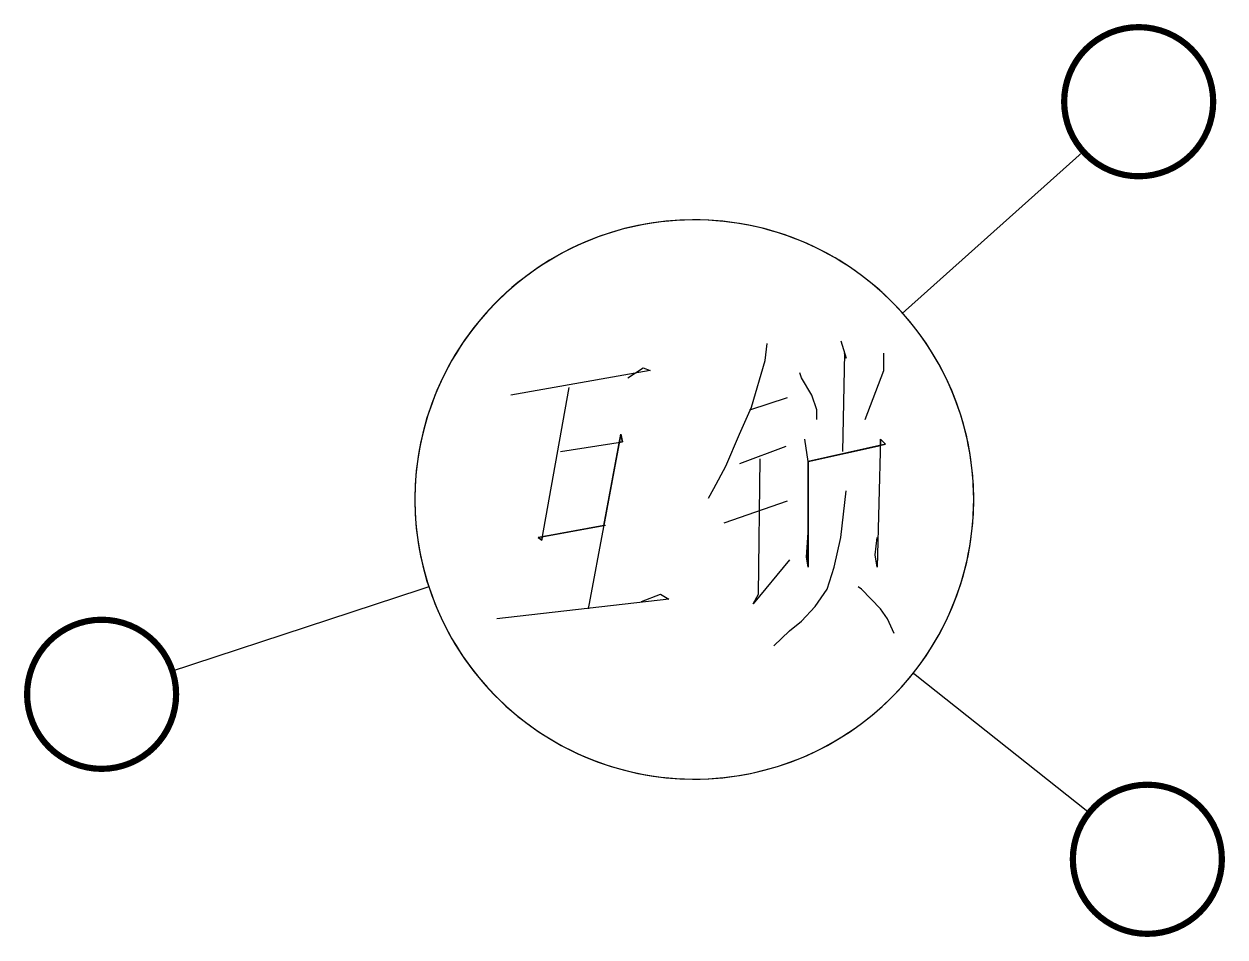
# Model space of a CAD drawing. Extents: x -8.6 to 6.8, y -5.6 to 6.1.
import ezdxf

# ---------------------------------------------------------------- set-up
doc = ezdxf.new("R2010")
doc.units = 0
doc.header["$LTSCALE"] = 1000
doc.header["$MEASUREMENT"] = 0
doc.layers.add('TJ(电气专业D)', color=142, linetype='Continuous')

# ---------------------------------------------------------------- blocks, each defined once
blk = doc.blocks.new('A$Cb1f49c6a')
at = {"color": 142, "linetype": 'Continuous', "const_width": 8}
blk.add_lwpolyline([(96, 0, 1), (-96, 0, 1)], format="xyb", close=True, dxfattribs=at)
blk = doc.blocks.new('A$C0664bbbd1')
at = {"layer": 'TJ(电气专业D)'}
for p in [(572.5, 512.1), (-763.6, -250.8), (583.7, -463.2)]:
    blk.add_line(p, (0, 0), dxfattribs=at)
for p in [(572.5, 512.1), (-763.6, -250.8), (583.7, -463.2)]:
    blk.add_blockref('A$Cb1f49c6a', p, dxfattribs=at)
for points in [[(668.5, 512.1), (668.5, 514.8), (668.4, 517.5), (668.2, 520.2), (667.9, 522.9), (667.6, 525.6), (667.2, 528.2), (666.7, 530.9), (666.1, 533.5), (665.5, 536.2), (664.7, 538.8), (664, 541.4), (663.1, 543.9), (662.2, 546.5), (661.2, 549), (660.1, 551.5), (658.9, 553.9), (657.7, 556.3), (656.4, 558.7), (655.1, 561.1), (653.7, 563.4), (652.2, 565.6), (650.7, 567.9), (649.1, 570), (647.4, 572.2), (645.7, 574.3), (643.9, 576.3), (642.1, 578.3), (640.2, 580.2), (638.2, 582.1), (636.2, 583.9), (634.2, 585.7), (632.1, 587.4), (629.9, 589), (627.7, 590.6), (625.5, 592.1), (623.2, 593.6), (620.9, 595), (618.6, 596.3), (616.2, 597.6), (613.7, 598.8), (611.3, 599.9), (608.8, 601), (606.3, 602), (603.7, 602.9), (601.2, 603.7), (598.6, 604.5), (596, 605.2), (593.3, 605.8), (590.7, 606.4), (588, 606.8), (585.3, 607.2), (582.7, 607.6), (580, 607.8), (577.3, 608), (574.6, 608.1), (571.9, 608.1), (569.1, 608), (566.4, 607.9), (563.7, 607.7), (561.1, 607.4), (558.4, 607), (555.7, 606.6), (553.1, 606.1), (550.4, 605.5), (547.8, 604.8), (545.2, 604.1), (542.6, 603.3), (540, 602.4), (537.5, 601.5), (535, 600.5), (532.5, 599.4), (530.1, 598.2), (527.7, 597), (525.3, 595.7), (523, 594.3), (520.7, 592.9), (518.4, 591.4), (516.2, 589.8), (514, 588.2), (511.9, 586.5), (509.8, 584.8), (507.8, 583), (505.9, 581.2), (503.9, 579.2), (502.1, 577.3), (500.3, 575.3), (498.5, 573.2), (496.8, 571.1), (495.2, 569), (493.6, 566.8), (492.1, 564.5), (490.7, 562.2), (489.3, 559.9), (488, 557.5), (486.7, 555.1), (485.5, 552.7), (484.4, 550.2), (483.4, 547.7), (482.4, 545.2), (481.5, 542.7), (480.7, 540.1), (479.9, 537.5), (479.3, 534.9), (478.7, 532.2), (478.1, 529.6), (477.7, 526.9), (477.3, 524.2), (477, 521.5), (476.8, 518.8), (476.6, 516.1), (476.5, 513.4), (476.5, 510.7), (476.6, 508), (476.8, 505.3), (477, 502.6), (477.3, 499.9), (477.7, 497.3), (478.1, 494.6), (478.7, 492), (479.3, 489.3), (479.9, 486.7), (480.7, 484.1), (481.5, 481.5), (482.4, 479), (483.4, 476.4), (484.4, 473.9), (485.5, 471.5), (486.7, 469), (488, 466.6), (489.3, 464.3), (490.7, 462), (492.1, 459.7), (493.6, 457.4), (495.2, 455.2), (496.8, 453.1), (498.5, 451), (500.3, 448.9), (502.1, 446.9), (503.9, 444.9), (505.9, 443), (507.8, 441.2), (509.8, 439.4), (511.9, 437.6), (514, 436), (516.2, 434.3), (518.4, 432.8), (520.7, 431.3), (523, 429.9), (525.3, 428.5), (527.7, 427.2), (530.1, 426), (532.5, 424.8), (535, 423.7), (537.5, 422.7), (540, 421.7), (542.6, 420.9), (545.2, 420.1), (547.8, 419.3), (550.4, 418.7), (553.1, 418.1), (555.7, 417.6), (558.4, 417.1), (561.1, 416.8), (563.7, 416.5), (566.4, 416.3), (569.1, 416.1), (571.9, 416.1), (574.6, 416.1), (577.3, 416.2), (580, 416.4), (582.7, 416.6), (585.3, 416.9), (588, 417.3), (590.7, 417.8), (593.3, 418.4), (596, 419), (598.6, 419.7), (601.2, 420.5), (603.7, 421.3), (606.3, 422.2), (608.8, 423.2), (611.3, 424.3), (613.7, 425.4), (616.2, 426.6), (618.6, 427.8), (620.9, 429.2), (623.2, 430.6), (625.5, 432), (627.7, 433.6), (629.9, 435.1), (632.1, 436.8), (634.2, 438.5), (636.2, 440.3), (638.2, 442.1), (640.2, 444), (642.1, 445.9), (643.9, 447.9), (645.7, 449.9), (647.4, 452), (649.1, 454.1), (650.7, 456.3), (652.2, 458.5), (653.7, 460.8), (655.1, 463.1), (656.4, 465.5), (657.7, 467.8), (658.9, 470.3), (660.1, 472.7), (661.2, 475.2), (662.2, 477.7), (663.1, 480.2), (664, 482.8), (664.7, 485.4), (665.5, 488), (666.1, 490.6), (666.7, 493.3), (667.2, 495.9), (667.6, 498.6), (667.9, 501.3), (668.2, 504), (668.4, 506.7), (668.5, 509.4)], [(360, 0), (359.9, 10.1), (359.4, 20.3), (358.7, 30.4), (357.7, 40.5), (356.4, 50.5), (354.9, 60.6), (353, 70.5), (350.9, 80.5), (348.5, 90.3), (345.8, 100.1), (342.8, 109.8), (339.6, 119.4), (336.1, 128.9), (332.4, 138.4), (328.3, 147.7), (324, 156.9), (319.5, 165.9), (314.7, 174.9), (309.6, 183.6), (304.3, 192.3), (298.8, 200.8), (293, 209.1), (287, 217.3), (280.8, 225.3), (274.3, 233.1), (267.6, 240.8), (260.8, 248.2), (253.7, 255.5), (246.4, 262.5), (238.9, 269.3), (231.2, 276), (223.3, 282.4), (215.3, 288.5), (207.1, 294.5), (198.7, 300.2), (190.1, 305.7), (181.5, 310.9), (172.6, 315.9), (163.7, 320.6), (154.6, 325.1), (145.3, 329.4), (136, 333.3), (126.6, 337), (117, 340.5), (107.4, 343.6), (97.7, 346.5), (87.9, 349.1), (78, 351.5), (68.1, 353.5), (58.1, 355.3), (48, 356.8), (38, 358), (27.9, 358.9), (17.7, 359.6), (7.6, 359.9), (-2.5, 360), (-12.7, 359.8), (-22.8, 359.3), (-32.9, 358.5), (-43, 357.4), (-53.1, 356.1), (-63.1, 354.4), (-73, 352.5), (-82.9, 350.3), (-92.8, 347.8), (-102.5, 345.1), (-112.2, 342.1), (-121.8, 338.8), (-131.3, 335.2), (-140.7, 331.4), (-150, 327.3), (-159.1, 322.9), (-168.2, 318.3), (-177.1, 313.4), (-185.8, 308.3), (-194.4, 303), (-202.9, 297.4), (-211.2, 291.5), (-219.3, 285.5), (-227.3, 279.2), (-235.1, 272.7), (-242.6, 265.9), (-250, 259), (-257.2, 251.9), (-264.2, 244.5), (-271, 237), (-277.6, 229.2), (-283.9, 221.3), (-290, 213.2), (-295.9, 205), (-301.6, 196.6), (-307, 188), (-312.2, 179.3), (-317.1, 170.4), (-321.8, 161.4), (-326.2, 152.3), (-330.4, 143), (-334.3, 133.7), (-337.9, 124.2), (-341.3, 114.6), (-344.4, 105), (-347.2, 95.2), (-349.7, 85.4), (-352, 75.5), (-354, 65.6), (-355.7, 55.6), (-357.1, 45.5), (-358.3, 35.4), (-359.1, 25.3), (-359.7, 15.2), (-360, 5.1), (-360, -5.1), (-359.7, -15.2), (-359.1, -25.3), (-358.3, -35.4), (-357.1, -45.5), (-355.7, -55.6), (-354, -65.6), (-352, -75.5), (-349.7, -85.4), (-347.2, -95.2), (-344.4, -105), (-341.3, -114.6), (-337.9, -124.2), (-334.3, -133.7), (-330.4, -143), (-326.2, -152.3), (-321.8, -161.4), (-317.1, -170.4), (-312.2, -179.3), (-307, -188), (-301.6, -196.6), (-295.9, -205), (-290, -213.2), (-283.9, -221.3), (-277.6, -229.2), (-271, -237), (-264.2, -244.5), (-257.2, -251.9), (-250, -259), (-242.6, -265.9), (-235.1, -272.7), (-227.3, -279.2), (-219.3, -285.5), (-211.2, -291.5), (-202.9, -297.4), (-194.4, -303), (-185.8, -308.3), (-177.1, -313.4), (-168.2, -318.3), (-159.1, -322.9), (-150, -327.3), (-140.7, -331.4), (-131.3, -335.2), (-121.8, -338.8), (-112.2, -342.1), (-102.5, -345.1), (-92.8, -347.8), (-82.9, -350.3), (-73, -352.5), (-63.1, -354.4), (-53.1, -356.1), (-43, -357.4), (-32.9, -358.5), (-22.8, -359.3), (-12.7, -359.8), (-2.5, -360), (7.6, -359.9), (17.7, -359.6), (27.9, -358.9), (38, -358), (48, -356.8), (58.1, -355.3), (68.1, -353.5), (78, -351.5), (87.9, -349.1), (97.7, -346.5), (107.4, -343.6), (117, -340.5), (126.6, -337), (136, -333.3), (145.3, -329.4), (154.6, -325.1), (163.7, -320.6), (172.6, -315.9), (181.5, -310.9), (190.1, -305.7), (198.7, -300.2), (207.1, -294.5), (215.3, -288.5), (223.3, -282.4), (231.2, -276), (238.9, -269.3), (246.4, -262.5), (253.7, -255.5), (260.8, -248.2), (267.6, -240.8), (274.3, -233.1), (280.8, -225.3), (287, -217.3), (293, -209.1), (298.8, -200.8), (304.3, -192.3), (309.6, -183.6), (314.7, -174.9), (319.5, -165.9), (324, -156.9), (328.3, -147.7), (332.4, -138.4), (336.1, -128.9), (339.6, -119.4), (342.8, -109.8), (345.8, -100.1), (348.5, -90.3), (350.9, -80.5), (353, -70.5), (354.9, -60.6), (356.4, -50.5), (357.7, -40.5), (358.7, -30.4), (359.4, -20.3), (359.9, -10.1)], [(-667.6, -250.8), (-667.6, -248.1), (-667.7, -245.4), (-667.9, -242.7), (-668.2, -240), (-668.5, -237.3), (-668.9, -234.6), (-669.4, -232), (-670, -229.3), (-670.6, -226.7), (-671.3, -224.1), (-672.1, -221.5), (-673, -218.9), (-673.9, -216.4), (-674.9, -213.9), (-676, -211.4), (-677.1, -208.9), (-678.4, -206.5), (-679.6, -204.1), (-681, -201.8), (-682.4, -199.5), (-683.9, -197.2), (-685.4, -195), (-687, -192.8), (-688.7, -190.7), (-690.4, -188.6), (-692.2, -186.6), (-694, -184.6), (-695.9, -182.6), (-697.9, -180.8), (-699.9, -178.9), (-701.9, -177.2), (-704, -175.5), (-706.1, -173.8), (-708.3, -172.2), (-710.6, -170.7), (-712.8, -169.3), (-715.2, -167.9), (-717.5, -166.5), (-719.9, -165.3), (-722.3, -164.1), (-724.8, -162.9), (-727.3, -161.9), (-729.8, -160.9), (-732.3, -160), (-734.9, -159.1), (-737.5, -158.4), (-740.1, -157.7), (-742.8, -157), (-745.4, -156.5), (-748.1, -156), (-750.7, -155.6), (-753.4, -155.3), (-756.1, -155.1), (-758.8, -154.9), (-761.5, -154.8), (-764.2, -154.8), (-766.9, -154.8), (-769.6, -155), (-772.3, -155.2), (-775, -155.5), (-777.7, -155.8), (-780.4, -156.3), (-783, -156.8), (-785.7, -157.4), (-788.3, -158), (-790.9, -158.7), (-793.5, -159.6), (-796, -160.4), (-798.6, -161.4), (-801.1, -162.4), (-803.5, -163.5), (-806, -164.7), (-808.4, -165.9), (-810.8, -167.2), (-813.1, -168.5), (-815.4, -170), (-817.7, -171.5), (-819.9, -173), (-822, -174.6), (-824.2, -176.3), (-826.2, -178.1), (-828.3, -179.9), (-830.2, -181.7), (-832.1, -183.6), (-834, -185.6), (-835.8, -187.6), (-837.6, -189.6), (-839.3, -191.7), (-840.9, -193.9), (-842.5, -196.1), (-844, -198.4), (-845.4, -200.6), (-846.8, -203), (-848.1, -205.3), (-849.4, -207.7), (-850.5, -210.2), (-851.7, -212.6), (-852.7, -215.1), (-853.7, -217.7), (-854.6, -220.2), (-855.4, -222.8), (-856.1, -225.4), (-856.8, -228), (-857.4, -230.6), (-857.9, -233.3), (-858.4, -236), (-858.8, -238.6), (-859.1, -241.3), (-859.3, -244), (-859.5, -246.7), (-859.5, -249.4), (-859.5, -252.1), (-859.5, -254.8), (-859.3, -257.5), (-859.1, -260.2), (-858.8, -262.9), (-858.4, -265.6), (-857.9, -268.3), (-857.4, -270.9), (-856.8, -273.5), (-856.1, -276.2), (-855.4, -278.8), (-854.6, -281.3), (-853.7, -283.9), (-852.7, -286.4), (-851.7, -288.9), (-850.5, -291.4), (-849.4, -293.8), (-848.1, -296.2), (-846.8, -298.6), (-845.4, -300.9), (-844, -303.2), (-842.5, -305.4), (-840.9, -307.6), (-839.3, -309.8), (-837.6, -311.9), (-835.8, -314), (-834, -316), (-832.1, -317.9), (-830.2, -319.8), (-828.3, -321.7), (-826.2, -323.5), (-824.2, -325.2), (-822, -326.9), (-819.9, -328.5), (-817.7, -330.1), (-815.4, -331.6), (-813.1, -333), (-810.8, -334.4), (-808.4, -335.7), (-806, -336.9), (-803.5, -338), (-801.1, -339.1), (-798.6, -340.2), (-796, -341.1), (-793.5, -342), (-790.9, -342.8), (-788.3, -343.5), (-785.7, -344.2), (-783, -344.8), (-780.4, -345.3), (-777.7, -345.7), (-775, -346.1), (-772.3, -346.4), (-769.6, -346.6), (-766.9, -346.7), (-764.2, -346.8), (-761.5, -346.7), (-758.8, -346.7), (-756.1, -346.5), (-753.4, -346.2), (-750.7, -345.9), (-748.1, -345.5), (-745.4, -345), (-742.8, -344.5), (-740.1, -343.9), (-737.5, -343.2), (-734.9, -342.4), (-732.3, -341.6), (-729.8, -340.6), (-727.3, -339.7), (-724.8, -338.6), (-722.3, -337.5), (-719.9, -336.3), (-717.5, -335), (-715.2, -333.7), (-712.8, -332.3), (-710.6, -330.8), (-708.3, -329.3), (-706.1, -327.7), (-704, -326.1), (-701.9, -324.4), (-699.9, -322.6), (-697.9, -320.8), (-695.9, -318.9), (-694, -317), (-692.2, -315), (-690.4, -312.9), (-688.7, -310.9), (-687, -308.7), (-685.4, -306.5), (-683.9, -304.3), (-682.4, -302), (-681, -299.7), (-679.6, -297.4), (-678.4, -295), (-677.1, -292.6), (-676, -290.1), (-674.9, -287.7), (-673.9, -285.2), (-673, -282.6), (-672.1, -280), (-671.3, -277.5), (-670.6, -274.9), (-670, -272.2), (-669.4, -269.6), (-668.9, -266.9), (-668.5, -264.2), (-668.2, -261.6), (-667.9, -258.9), (-667.7, -256.2), (-667.6, -253.5)], [(679.7, -463.2), (679.7, -460.5), (679.5, -457.8), (679.4, -455.1), (679.1, -452.4), (678.7, -449.7), (678.3, -447.1), (677.8, -444.4), (677.3, -441.8), (676.6, -439.1), (675.9, -436.5), (675.1, -433.9), (674.3, -431.4), (673.3, -428.8), (672.3, -426.3), (671.2, -423.8), (670.1, -421.4), (668.9, -419), (667.6, -416.6), (666.3, -414.2), (664.9, -411.9), (663.4, -409.7), (661.8, -407.4), (660.2, -405.3), (658.6, -403.1), (656.8, -401), (655.1, -399), (653.2, -397), (651.3, -395.1), (649.4, -393.2), (647.4, -391.4), (645.3, -389.6), (643.2, -387.9), (641.1, -386.3), (638.9, -384.7), (636.7, -383.2), (634.4, -381.7), (632.1, -380.3), (629.7, -379), (627.3, -377.7), (624.9, -376.5), (622.5, -375.4), (620, -374.3), (617.4, -373.3), (614.9, -372.4), (612.3, -371.6), (609.7, -370.8), (607.1, -370.1), (604.5, -369.5), (601.8, -368.9), (599.2, -368.5), (596.5, -368.1), (593.8, -367.7), (591.1, -367.5), (588.4, -367.3), (585.7, -367.2), (583, -367.2), (580.3, -367.3), (577.6, -367.4), (574.9, -367.6), (572.2, -367.9), (569.5, -368.3), (566.9, -368.7), (564.2, -369.2), (561.6, -369.8), (559, -370.5), (556.4, -371.2), (553.8, -372), (551.2, -372.9), (548.7, -373.8), (546.2, -374.8), (543.7, -375.9), (541.3, -377.1), (538.9, -378.3), (536.5, -379.6), (534.1, -381), (531.8, -382.4), (529.6, -383.9), (527.4, -385.5), (525.2, -387.1), (523.1, -388.8), (521, -390.5), (519, -392.3), (517, -394.1), (515.1, -396.1), (513.2, -398), (511.4, -400), (509.7, -402.1), (508, -404.2), (506.3, -406.3), (504.8, -408.5), (503.3, -410.8), (501.8, -413.1), (500.4, -415.4), (499.1, -417.8), (497.9, -420.2), (496.7, -422.6), (495.6, -425.1), (494.6, -427.6), (493.6, -430.1), (492.7, -432.6), (491.9, -435.2), (491.1, -437.8), (490.4, -440.4), (489.8, -443.1), (489.3, -445.7), (488.8, -448.4), (488.5, -451.1), (488.2, -453.8), (487.9, -456.5), (487.8, -459.2), (487.7, -461.9), (487.7, -464.6), (487.8, -467.3), (487.9, -470), (488.2, -472.7), (488.5, -475.4), (488.8, -478), (489.3, -480.7), (489.8, -483.3), (490.4, -486), (491.1, -488.6), (491.9, -491.2), (492.7, -493.8), (493.6, -496.3), (494.6, -498.9), (495.6, -501.4), (496.7, -503.8), (497.9, -506.3), (499.1, -508.7), (500.4, -511), (501.8, -513.3), (503.3, -515.6), (504.8, -517.9), (506.3, -520.1), (508, -522.2), (509.7, -524.3), (511.4, -526.4), (513.2, -528.4), (515.1, -530.4), (517, -532.3), (519, -534.1), (521, -535.9), (523.1, -537.7), (525.2, -539.3), (527.4, -541), (529.6, -542.5), (531.8, -544), (534.1, -545.4), (536.5, -546.8), (538.9, -548.1), (541.3, -549.3), (543.7, -550.5), (546.2, -551.6), (548.7, -552.6), (551.2, -553.6), (553.8, -554.4), (556.4, -555.2), (559, -556), (561.6, -556.6), (564.2, -557.2), (566.9, -557.7), (569.5, -558.2), (572.2, -558.5), (574.9, -558.8), (577.6, -559), (580.3, -559.2), (583, -559.2), (585.7, -559.2), (588.4, -559.1), (591.1, -558.9), (593.8, -558.7), (596.5, -558.4), (599.2, -558), (601.8, -557.5), (604.5, -556.9), (607.1, -556.3), (609.7, -555.6), (612.3, -554.8), (614.9, -554), (617.4, -553.1), (620, -552.1), (622.5, -551), (624.9, -549.9), (627.3, -548.7), (629.7, -547.5), (632.1, -546.1), (634.4, -544.7), (636.7, -543.3), (638.9, -541.7), (641.1, -540.2), (643.2, -538.5), (645.3, -536.8), (647.4, -535), (649.4, -533.2), (651.3, -531.3), (653.2, -529.4), (655.1, -527.4), (656.8, -525.4), (658.6, -523.3), (660.2, -521.2), (661.8, -519), (663.4, -516.8), (664.9, -514.5), (666.3, -512.2), (667.6, -509.8), (668.9, -507.5), (670.1, -505), (671.2, -502.6), (672.3, -500.1), (673.3, -497.6), (674.3, -495.1), (675.1, -492.5), (675.9, -489.9), (676.6, -487.3), (677.3, -484.7), (677.8, -482), (678.3, -479.4), (678.7, -476.7), (679.1, -474), (679.4, -471.3), (679.5, -468.6), (679.7, -465.9)]]:
    blk.add_wipeout(points).dxf.layer = 'TJ(电气专业D)'
for p, q in [((146.8, -42.7), (146.8, -30.1)), ((146.8, -30.1), (146.8, -87.1)), ((-201.1, -49.1), (-116.7, -33.6)), ((-116.7, -33.6), (-195.9, -48.1)), ((144.6, -74.4), (146.8, -42.7)), ((-196.6, -52.2), (-201.1, -49.1)), ((-195.9, -48.1), (-196.6, -52.2)), ((146.8, -87.1), (144.6, -74.4))]:
    blk.add_line(p, q)
at = {"color": 142}
for p, q in [((146.8, -87.1), (146.8, -30.1)), ((-114.6, -33.3), (-201.1, -49.1)), ((146.8, -42.7), (144.6, -74.4)), ((-201.1, -49.1), (-196.6, -52.2)), ((180.1, -87.1), (188.9, -49.1)), ((233.2, -71.2), (235.5, -49.1)), ((144.6, -74.4), (146.8, -87.1)), ((235.5, -87.1), (233.2, -71.2)), ((122.5, -77.5), (75.9, -134.5)), ((171.2, -115.5), (180.1, -87.1)), ((-68.1, -131.4), (-43.7, -121.9)), ((-43.7, -121.9), (-32.7, -128.2)), ((75.9, -134.5), (82.6, -121.9)), ((155.7, -137.7), (171.2, -115.5)), ((215.5, -115.5), (211.1, -112.4)), ((239.9, -140.9), (215.5, -115.5)), ((-32.7, -128.2), (-254.2, -153.5)), ((138, -156.7), (155.7, -137.7)), ((248.8, -153.5), (239.9, -140.9)), ((257.6, -172.5), (248.8, -153.5)), ((102.5, -188.3), (122.5, -169.3)), ((122.5, -169.3), (138, -156.7))]:
    blk.add_line(p, q, dxfattribs=at)
at = {"layer": 'TJ(电气专业D)'}
for p, q in [((-359.7, -15.2), (-359.1, -25.3)), ((359.4, -20.3), (359.9, -10.1)), ((-359.1, -25.3), (-358.3, -35.4)), ((357.7, -40.5), (358.7, -30.4)), ((358.7, -30.4), (359.4, -20.3)), ((-358.3, -35.4), (-357.1, -45.5)), ((-357.1, -45.5), (-355.7, -55.6)), ((356.4, -50.5), (357.7, -40.5)), ((-355.7, -55.6), (-354, -65.6)), ((353, -70.5), (354.9, -60.6)), ((354.9, -60.6), (356.4, -50.5)), ((-354, -65.6), (-352, -75.5)), ((-352, -75.5), (-349.7, -85.4)), ((350.9, -80.5), (353, -70.5)), ((-349.7, -85.4), (-347.2, -95.2)), ((345.8, -100.1), (348.5, -90.3)), ((348.5, -90.3), (350.9, -80.5)), ((-347.2, -95.2), (-344.4, -105)), ((-344.4, -105), (-341.3, -114.6)), ((342.8, -109.8), (345.8, -100.1)), ((-341.3, -114.6), (-337.9, -124.2)), ((336.1, -128.9), (339.6, -119.4)), ((339.6, -119.4), (342.8, -109.8)), ((-337.9, -124.2), (-334.3, -133.7)), ((-334.3, -133.7), (-330.4, -143)), ((328.3, -147.7), (332.4, -138.4)), ((332.4, -138.4), (336.1, -128.9)), ((-330.4, -143), (-326.2, -152.3)), ((-326.2, -152.3), (-321.8, -161.4)), ((324, -156.9), (328.3, -147.7)), ((-321.8, -161.4), (-317.1, -170.4)), ((314.7, -174.9), (319.5, -165.9)), ((319.5, -165.9), (324, -156.9)), ((-317.1, -170.4), (-312.2, -179.3)), ((-312.2, -179.3), (-307, -188)), ((304.3, -192.3), (309.6, -183.6)), ((309.6, -183.6), (314.7, -174.9)), ((-307, -188), (-301.6, -196.6)), ((-301.6, -196.6), (-295.9, -205)), ((293, -209.1), (298.8, -200.8)), ((298.8, -200.8), (304.3, -192.3)), ((-295.9, -205), (-290, -213.2)), ((-290, -213.2), (-283.9, -221.3)), ((287, -217.3), (293, -209.1)), ((-283.9, -221.3), (-277.6, -229.2)), ((-277.6, -229.2), (-271, -237)), ((274.3, -233.1), (280.8, -225.3)), ((280.8, -225.3), (287, -217.3)), ((-271, -237), (-264.2, -244.5)), ((-264.2, -244.5), (-257.2, -251.9)), ((260.8, -248.2), (267.6, -240.8)), ((267.6, -240.8), (274.3, -233.1)), ((-257.2, -251.9), (-250, -259)), ((-250, -259), (-242.6, -265.9)), ((238.9, -269.3), (246.4, -262.5)), ((246.4, -262.5), (253.7, -255.5)), ((253.7, -255.5), (260.8, -248.2)), ((-242.6, -265.9), (-235.1, -272.7)), ((-235.1, -272.7), (-227.3, -279.2)), ((223.3, -282.4), (231.2, -276)), ((231.2, -276), (238.9, -269.3)), ((-227.3, -279.2), (-219.3, -285.5)), ((-219.3, -285.5), (-211.2, -291.5)), ((-211.2, -291.5), (-202.9, -297.4)), ((207.1, -294.5), (215.3, -288.5)), ((215.3, -288.5), (223.3, -282.4)), ((-202.9, -297.4), (-194.4, -303)), ((-194.4, -303), (-185.8, -308.3)), ((-185.8, -308.3), (-177.1, -313.4)), ((181.5, -310.9), (190.1, -305.7)), ((190.1, -305.7), (198.7, -300.2)), ((198.7, -300.2), (207.1, -294.5)), ((-177.1, -313.4), (-168.2, -318.3)), ((-168.2, -318.3), (-159.1, -322.9)), ((-159.1, -322.9), (-150, -327.3)), ((154.6, -325.1), (163.7, -320.6)), ((163.7, -320.6), (172.6, -315.9)), ((172.6, -315.9), (181.5, -310.9)), ((-150, -327.3), (-140.7, -331.4)), ((-140.7, -331.4), (-131.3, -335.2)), ((-131.3, -335.2), (-121.8, -338.8)), ((-121.8, -338.8), (-112.2, -342.1)), ((117, -340.5), (126.6, -337)), ((126.6, -337), (136, -333.3)), ((136, -333.3), (145.3, -329.4)), ((145.3, -329.4), (154.6, -325.1)), ((-112.2, -342.1), (-102.5, -345.1)), ((-102.5, -345.1), (-92.8, -347.8)), ((-92.8, -347.8), (-82.9, -350.3)), ((-82.9, -350.3), (-73, -352.5)), ((-73, -352.5), (-63.1, -354.4)), ((-63.1, -354.4), (-53.1, -356.1)), ((48, -356.8), (58.1, -355.3)), ((58.1, -355.3), (68.1, -353.5)), ((68.1, -353.5), (78, -351.5)), ((78, -351.5), (87.9, -349.1)), ((87.9, -349.1), (97.7, -346.5)), ((97.7, -346.5), (107.4, -343.6)), ((107.4, -343.6), (117, -340.5)), ((-53.1, -356.1), (-43, -357.4)), ((-43, -357.4), (-32.9, -358.5)), ((-32.9, -358.5), (-22.8, -359.3)), ((-22.8, -359.3), (-12.7, -359.8)), ((-12.7, -359.8), (-2.5, -360)), ((-2.5, -360), (7.6, -359.9)), ((7.6, -359.9), (17.7, -359.6)), ((17.7, -359.6), (27.9, -358.9)), ((27.9, -358.9), (38, -358)), ((38, -358), (48, -356.8))]:
    blk.add_line(p, q, dxfattribs=at)
at = {"layer": 'TJ(电气专业D)', "color": 142}
for p, q in [((146.8, -87.1), (146.8, -30.1)), ((-114.6, -33.3), (-201.1, -49.1)), ((146.8, -42.7), (144.6, -74.4)), ((-201.1, -49.1), (-196.6, -52.2)), ((180.1, -87.1), (188.9, -49.1)), ((233.2, -71.2), (235.5, -49.1)), ((144.6, -74.4), (146.8, -87.1)), ((235.5, -87.1), (233.2, -71.2)), ((122.5, -77.5), (75.9, -134.5)), ((171.2, -115.5), (180.1, -87.1)), ((-68.1, -131.4), (-43.7, -121.9)), ((-43.7, -121.9), (-32.7, -128.2)), ((75.9, -134.5), (82.6, -121.9)), ((155.7, -137.7), (171.2, -115.5)), ((215.5, -115.5), (211.1, -112.4)), ((239.9, -140.9), (215.5, -115.5)), ((-32.7, -128.2), (-254.2, -153.5)), ((138, -156.7), (155.7, -137.7)), ((248.8, -153.5), (239.9, -140.9)), ((257.6, -172.5), (248.8, -153.5)), ((102.5, -188.3), (122.5, -169.3)), ((122.5, -169.3), (138, -156.7))]:
    blk.add_line(p, q, dxfattribs=at)
at = {"layer": 'TJ(电气专业D)', "linetype": 'Continuous', "const_width": 8}
for points in [[(668.5, 512.1, 1), (476.5, 512.1, 1)], [(-667.6, -250.8, 1), (-859.6, -250.8, 1)], [(679.7, -463.2, 1), (487.7, -463.2, 1)]]:
    blk.add_lwpolyline(points, format="xyb", close=True, dxfattribs=at)
blk.add_wipeout([(-360, 5.1), (-359.7, 15.2), (-359.1, 25.3), (-358.3, 35.4), (-357.1, 45.5), (-355.7, 55.6), (-354, 65.6), (-352, 75.5), (-349.7, 85.4), (-347.2, 95.2), (-344.4, 105), (-341.3, 114.6), (-337.9, 124.2), (-334.3, 133.7), (-330.4, 143), (-326.2, 152.3), (-321.8, 161.4), (-317.1, 170.4), (-312.2, 179.3), (-307, 188), (-301.6, 196.6), (-295.9, 205), (-290, 213.2), (-283.9, 221.3), (-277.6, 229.2), (-271, 237), (-264.2, 244.5), (-257.2, 251.9), (-250, 259), (-242.6, 265.9), (-235.1, 272.7), (-227.3, 279.2), (-219.3, 285.5), (-211.2, 291.5), (-202.9, 297.4), (-194.4, 303), (-185.8, 308.3), (-177.1, 313.4), (-168.2, 318.3), (-159.1, 322.9), (-150, 327.3), (-140.7, 331.4), (-131.3, 335.2), (-121.8, 338.8), (-112.2, 342.1), (-102.5, 345.1), (-92.8, 347.8), (-82.9, 350.3), (-73, 352.5), (-63.1, 354.4), (-53.1, 356.1), (-43, 357.4), (-32.9, 358.5), (-22.8, 359.3), (-12.7, 359.8), (-2.5, 360), (7.6, 359.9), (17.7, 359.6), (27.9, 358.9), (38, 358), (48, 356.8), (58.1, 355.3), (68.1, 353.5), (78, 351.5), (87.9, 349.1), (97.7, 346.5), (107.4, 343.6), (117, 340.5), (126.6, 337), (136, 333.3), (145.3, 329.4), (154.6, 325.1), (163.7, 320.6), (172.6, 315.9), (181.5, 310.9), (190.1, 305.7), (198.7, 300.2), (207.1, 294.5), (215.3, 288.5), (223.3, 282.4), (231.2, 276), (238.9, 269.3), (246.4, 262.5), (253.7, 255.5), (260.8, 248.2), (267.6, 240.8), (274.3, 233.1), (280.8, 225.3), (287, 217.3), (293, 209.1), (298.8, 200.8), (304.3, 192.3), (309.6, 183.6), (314.7, 174.9), (319.5, 165.9), (324, 156.9), (328.3, 147.7), (332.4, 138.4), (336.1, 128.9), (339.6, 119.4), (342.8, 109.8), (345.8, 100.1), (348.5, 90.3), (350.9, 80.5), (353, 70.5), (354.9, 60.6), (356.4, 50.5), (357.7, 40.5), (358.7, 30.4), (359.4, 20.3), (359.9, 10.1), (360, 0), (359.9, 8), (359.6, 16.1), (359.2, 24.1), (358.6, 32.1), (357.8, 40.1), (356.8, 48.1), (355.6, 56.1), (354.3, 64), (352.7, 71.9), (351.1, 79.8), (349.2, 87.6), (347.1, 95.4), (344.9, 103.1), (342.5, 110.8), (340, 118.4), (337.2, 126), (334.4, 133.5), (331.3, 140.9), (328.1, 148.3), (324.7, 155.5), (321.1, 162.8), (317.4, 169.9), (313.5, 176.9), (309.5, 183.9), (305.3, 190.8), (301, 197.5), (296.5, 204.2), (291.8, 210.8), (287.1, 217.2), (282.1, 223.6), (277.1, 229.9), (271.9, 236), (266.5, 242), (261.1, 247.9), (255.5, 253.7), (249.7, 259.3), (243.9, 264.8), (237.9, 270.2), (231.8, 275.4), (225.6, 280.6), (219.3, 285.5), (212.8, 290.3), (206.3, 295), (199.7, 299.6), (192.9, 304), (186.1, 308.2), (179.1, 312.3), (172.1, 316.2), (165, 320), (157.8, 323.6), (150.6, 327), (143.2, 330.3), (135.8, 333.4), (128.3, 336.4), (120.8, 339.1), (113.2, 341.7), (105.5, 344.2), (97.8, 346.5), (90, 348.6), (82.2, 350.5), (74.4, 352.2), (66.5, 353.8), (58.6, 355.2), (50.6, 356.4), (42.6, 357.5), (34.7, 358.3), (26.6, 359), (18.6, 359.5), (10.6, 359.8), (2.5, 360), (-5.5, 360), (-13.5, 359.7), (-21.6, 359.4), (-29.6, 358.8), (-37.6, 358), (-45.6, 357.1), (-53.6, 356), (-61.5, 354.7), (-69.4, 353.2), (-77.3, 351.6), (-85.1, 349.8), (-92.9, 347.8), (-100.7, 345.6), (-108.3, 343.3), (-116, 340.8), (-123.6, 338.1), (-131.1, 335.3), (-138.6, 332.3), (-145.9, 329.1), (-153.3, 325.8), (-160.5, 322.2), (-167.7, 318.6), (-174.7, 314.8), (-181.7, 310.8), (-188.6, 306.6), (-195.4, 302.3), (-202.1, 297.9), (-208.7, 293.3), (-215.2, 288.6), (-221.6, 283.7), (-227.9, 278.7), (-234.1, 273.5), (-240.1, 268.2), (-246, 262.8), (-251.9, 257.2), (-257.5, 251.5), (-263.1, 245.7), (-268.5, 239.8), (-273.8, 233.7), (-279, 227.6), (-284, 221.3), (-288.8, 214.9), (-293.6, 208.4), (-298.2, 201.8), (-302.6, 195), (-306.9, 188.2), (-311, 181.3), (-315, 174.3), (-318.8, 167.3), (-322.4, 160.1), (-325.9, 152.9), (-329.3, 145.5), (-332.4, 138.2), (-335.4, 130.7), (-338.3, 123.2), (-340.9, 115.6), (-343.4, 107.9), (-345.8, 100.2), (-347.9, 92.5), (-349.9, 84.7), (-351.7, 76.9), (-353.3, 69), (-354.8, 61.1), (-356.1, 53.1), (-357.2, 45.2), (-358.1, 37.2), (-358.8, 29.2), (-359.4, 21.1), (-359.8, 13.1)]).dxf.layer = 'TJ(电气专业D)'
at = {"color": 142}
for p, q in [((188.9, 204.2), (195.6, 182)), ((91.4, 178.8), (93.7, 201)), ((193.4, 188.3), (191.1, 61.7)), ((195.6, 182), (193.4, 188.3)), ((244.3, 166.2), (244.3, 188.3)), ((73.7, 118.7), (91.4, 178.8)), ((-57, 166.2), (-236.5, 134.5)), ((-85.8, 156.7), (-65.9, 169.3)), ((-65.9, 169.3), (-57, 166.2)), ((138, 156.7), (135.8, 163)), ((151.3, 134.5), (138, 156.7)), ((220, 102.9), (244.3, 166.2)), ((-196.6, -52.2), (-161.2, 144)), ((71.5, 115.5), (120.2, 131.3)), ((157.9, 115.5), (151.3, 134.5)), ((58.2, 83.9), (73.7, 118.7)), ((157.9, 102.9), (157.9, 115.5)), ((-94.7, 83.9), (-136.8, -140.9)), ((-92.5, 74.4), (-94.7, 83.9)), ((40.5, 42.7), (58.2, 83.9)), ((146.8, 49), (142.4, 77.5)), ((239.9, 77.5), (235.5, -87.1)), ((246.5, 71.2), (239.9, 77.5)), ((-172.2, 61.7), (-92.5, 74.4)), ((118, 68.1), (58.2, 45.9)), ((146.8, 49), (246.5, 71.2)), ((82.6, -121.9), (84.8, 52.2)), ((146.8, -30.1), (146.8, 49)), ((25, 14.2), (40.5, 42.7)), ((18.4, 1.6), (25, 14.2)), ((188.9, -49.1), (195.6, 11.1)), ((38.3, -30.1), (120.2, -1.6))]:
    blk.add_line(p, q, dxfattribs=at)
for p, q in [((-116.7, -33.6), (-94.7, 83.9)), ((-94.7, 83.9), (-92.5, 74.4)), ((239.7, 69.7), (239.9, 77.5)), ((239.9, 77.5), (246.5, 71.2)), ((-96.6, 73.7), (-116.7, -33.6)), ((-92.5, 74.4), (-96.6, 73.7)), ((246.5, 71.2), (146.8, 49)), ((146.8, 49), (239.7, 69.7)), ((146.8, -30.1), (146.8, 49)), ((146.8, 49), (146.8, -30.1))]:
    blk.add_line(p, q)
at = {"layer": 'TJ(电气专业D)'}
for p, q in [((-53.1, 356.1), (-63.1, 354.4)), ((-43, 357.4), (-53.1, 356.1)), ((-32.9, 358.5), (-43, 357.4)), ((-22.8, 359.3), (-32.9, 358.5)), ((-12.7, 359.8), (-22.8, 359.3)), ((-2.5, 360), (-12.7, 359.8)), ((7.6, 359.9), (-2.5, 360)), ((17.7, 359.6), (7.6, 359.9)), ((27.9, 358.9), (17.7, 359.6)), ((38, 358), (27.9, 358.9)), ((48, 356.8), (38, 358)), ((58.1, 355.3), (48, 356.8)), ((-112.2, 342.1), (-121.8, 338.8)), ((-102.5, 345.1), (-112.2, 342.1)), ((-92.8, 347.8), (-102.5, 345.1)), ((-82.9, 350.3), (-92.8, 347.8)), ((-73, 352.5), (-82.9, 350.3)), ((-63.1, 354.4), (-73, 352.5)), ((68.1, 353.5), (58.1, 355.3)), ((78, 351.5), (68.1, 353.5)), ((87.9, 349.1), (78, 351.5)), ((97.7, 346.5), (87.9, 349.1)), ((107.4, 343.6), (97.7, 346.5)), ((117, 340.5), (107.4, 343.6)), ((126.6, 337), (117, 340.5)), ((-150, 327.3), (-159.1, 322.9)), ((-140.7, 331.4), (-150, 327.3)), ((-131.3, 335.2), (-140.7, 331.4)), ((-121.8, 338.8), (-131.3, 335.2)), ((136, 333.3), (126.6, 337)), ((145.3, 329.4), (136, 333.3)), ((154.6, 325.1), (145.3, 329.4)), ((163.7, 320.6), (154.6, 325.1)), ((-177.1, 313.4), (-185.8, 308.3)), ((-168.2, 318.3), (-177.1, 313.4)), ((-159.1, 322.9), (-168.2, 318.3)), ((172.6, 315.9), (163.7, 320.6)), ((181.5, 310.9), (172.6, 315.9)), ((190.1, 305.7), (181.5, 310.9)), ((-202.9, 297.4), (-211.2, 291.5)), ((-194.4, 303), (-202.9, 297.4)), ((-185.8, 308.3), (-194.4, 303)), ((198.7, 300.2), (190.1, 305.7)), ((207.1, 294.5), (198.7, 300.2)), ((215.3, 288.5), (207.1, 294.5)), ((-227.3, 279.2), (-235.1, 272.7)), ((-219.3, 285.5), (-227.3, 279.2)), ((-211.2, 291.5), (-219.3, 285.5)), ((223.3, 282.4), (215.3, 288.5)), ((231.2, 276), (223.3, 282.4)), ((-242.6, 265.9), (-250, 259)), ((-235.1, 272.7), (-242.6, 265.9)), ((238.9, 269.3), (231.2, 276)), ((246.4, 262.5), (238.9, 269.3)), ((-257.2, 251.9), (-264.2, 244.5)), ((-250, 259), (-257.2, 251.9)), ((253.7, 255.5), (246.4, 262.5)), ((260.8, 248.2), (253.7, 255.5)), ((267.6, 240.8), (260.8, 248.2)), ((-271, 237), (-277.6, 229.2)), ((-264.2, 244.5), (-271, 237)), ((274.3, 233.1), (267.6, 240.8)), ((280.8, 225.3), (274.3, 233.1)), ((-283.9, 221.3), (-290, 213.2)), ((-277.6, 229.2), (-283.9, 221.3)), ((287, 217.3), (280.8, 225.3)), ((293, 209.1), (287, 217.3)), ((-295.9, 205), (-301.6, 196.6)), ((-290, 213.2), (-295.9, 205)), ((298.8, 200.8), (293, 209.1)), ((-307, 188), (-312.2, 179.3)), ((-301.6, 196.6), (-307, 188)), ((304.3, 192.3), (298.8, 200.8)), ((309.6, 183.6), (304.3, 192.3)), ((-317.1, 170.4), (-321.8, 161.4)), ((-312.2, 179.3), (-317.1, 170.4)), ((314.7, 174.9), (309.6, 183.6)), ((319.5, 165.9), (314.7, 174.9)), ((-321.8, 161.4), (-326.2, 152.3)), ((324, 156.9), (319.5, 165.9)), ((328.3, 147.7), (324, 156.9)), ((-330.4, 143), (-334.3, 133.7)), ((-326.2, 152.3), (-330.4, 143)), ((332.4, 138.4), (328.3, 147.7)), ((-337.9, 124.2), (-341.3, 114.6)), ((-334.3, 133.7), (-337.9, 124.2)), ((336.1, 128.9), (332.4, 138.4)), ((339.6, 119.4), (336.1, 128.9)), ((-341.3, 114.6), (-344.4, 105)), ((342.8, 109.8), (339.6, 119.4)), ((345.8, 100.1), (342.8, 109.8)), ((-347.2, 95.2), (-349.7, 85.4)), ((-344.4, 105), (-347.2, 95.2)), ((348.5, 90.3), (345.8, 100.1)), ((-349.7, 85.4), (-352, 75.5)), ((350.9, 80.5), (348.5, 90.3)), ((353, 70.5), (350.9, 80.5)), ((-354, 65.6), (-355.7, 55.6)), ((-352, 75.5), (-354, 65.6)), ((354.9, 60.6), (353, 70.5)), ((-355.7, 55.6), (-357.1, 45.5)), ((356.4, 50.5), (354.9, 60.6)), ((357.7, 40.5), (356.4, 50.5)), ((-358.3, 35.4), (-359.1, 25.3)), ((-357.1, 45.5), (-358.3, 35.4)), ((358.7, 30.4), (357.7, 40.5)), ((-359.1, 25.3), (-359.7, 15.2)), ((359.4, 20.3), (358.7, 30.4)), ((359.9, 10.1), (359.4, 20.3)), ((-359.7, 15.2), (-360, 5.1)), ((-360, 5.1), (-360, -5.1)), ((360, 0), (359.9, 10.1)), ((-360, -5.1), (-359.7, -15.2)), ((359.9, -10.1), (360, 0))]:
    blk.add_line(p, q, dxfattribs=at)
at = {"layer": 'TJ(电气专业D)', "color": 142}
for p, q in [((188.9, 204.2), (195.6, 182)), ((91.4, 178.8), (93.7, 201)), ((193.4, 188.3), (191.1, 61.7)), ((195.6, 182), (193.4, 188.3)), ((244.3, 166.2), (244.3, 188.3)), ((73.7, 118.7), (91.4, 178.8)), ((-57, 166.2), (-236.5, 134.5)), ((-85.8, 156.7), (-65.9, 169.3)), ((-65.9, 169.3), (-57, 166.2)), ((138, 156.7), (135.8, 163)), ((151.3, 134.5), (138, 156.7)), ((220, 102.9), (244.3, 166.2)), ((-196.6, -52.2), (-161.2, 144)), ((71.5, 115.5), (120.2, 131.3)), ((157.9, 115.5), (151.3, 134.5)), ((58.2, 83.9), (73.7, 118.7)), ((157.9, 102.9), (157.9, 115.5)), ((-94.7, 83.9), (-136.8, -140.9)), ((-92.5, 74.4), (-94.7, 83.9)), ((40.5, 42.7), (58.2, 83.9)), ((146.8, 49), (142.4, 77.5)), ((239.9, 77.5), (235.5, -87.1)), ((246.5, 71.2), (239.9, 77.5)), ((-172.2, 61.7), (-92.5, 74.4)), ((118, 68.1), (58.2, 45.9)), ((146.8, 49), (246.5, 71.2)), ((82.6, -121.9), (84.8, 52.2)), ((146.8, -30.1), (146.8, 49)), ((25, 14.2), (40.5, 42.7)), ((18.4, 1.6), (25, 14.2)), ((188.9, -49.1), (195.6, 11.1)), ((38.3, -30.1), (120.2, -1.6))]:
    blk.add_line(p, q, dxfattribs=at)
at = {"layer": 'TJ(电气专业D)', "linetype": 'Continuous'}
for start, end in [(0, 180), (0, 180), (180, 0), (180, 0)]:
    blk.add_arc((0, 0), 360, start, end, dxfattribs=at)

msp = doc.modelspace()

# ---------------------------------------------------------------- block references
at = {"layer": 'TJ(电气专业D)', "xscale": 0.01, "yscale": 0.01, "zscale": 0.01}
msp.add_blockref('A$C0664bbbd1', (0, 0), dxfattribs=at)

doc.saveas('drawing.dxf')
